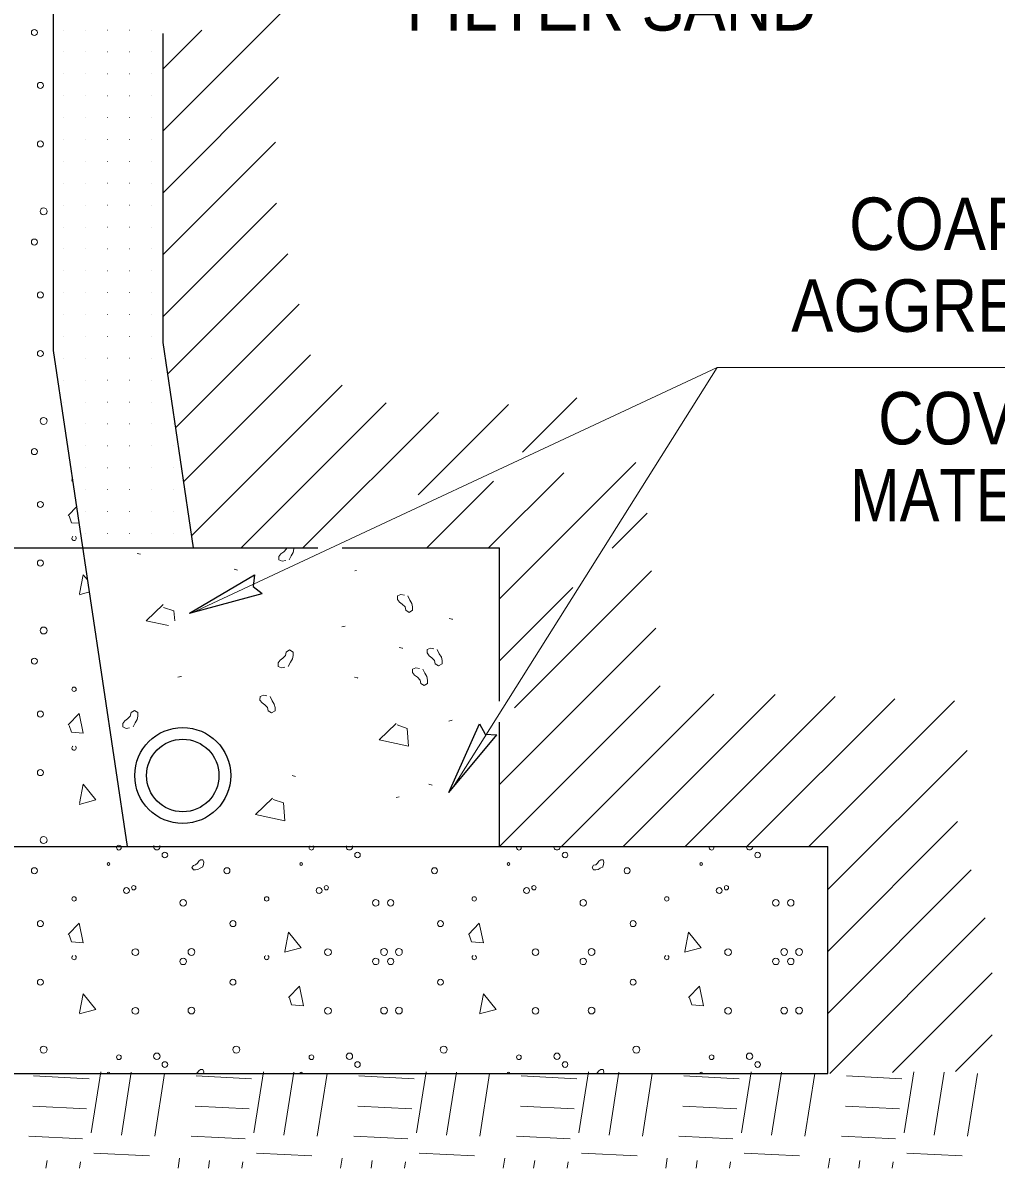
# Model space of a CAD drawing. Extents: x 303 to 714, y -130 to 165.
# Drawn here: x 367.2 to 389.44, y -92.13 to -65.96 of the extents above; entities that cross this region are included whole.
import ezdxf
from ezdxf.enums import TextEntityAlignment as Align

# ---------------------------------------------------------------- set-up
doc = ezdxf.new("R2010")
doc.units = 0
doc.header["$LTSCALE"] = 0.52
doc.layers.add('1', color=7, linetype='Continuous', lineweight=13)

msp = doc.modelspace()

# ---------------------------------------------------------------- linework, layer by layer
at = {"layer": '1'}
for p, q in [((370.4018, -68.4307), (373.1077, -65.7248)), ((368.1353, -66.1277), (368.1378, -66.1277)), ((368.6352, -66.1276), (368.6377, -66.1277)), ((369.1352, -66.1277), (369.1377, -66.1277)), ((369.1377, -66.1277), (369.1402, -66.1276)), ((369.6377, -66.1277), (369.6402, -66.1277)), ((370.1377, -66.1277), (370.1402, -66.1277)), ((370.4018, -67.0165), (371.2882, -66.1301)), ((368.1352, -66.6277), (368.1377, -66.6277)), ((368.6352, -66.6277), (368.6377, -66.6276)), ((369.1352, -66.6277), (369.1377, -66.6277)), ((369.1377, -66.6277), (369.1402, -66.6277)), ((369.6377, -66.6276), (369.6402, -66.6277)), ((370.1378, -66.6277), (370.1403, -66.6277)), ((368.1353, -67.1277), (368.1378, -67.1277)), ((368.6353, -67.1277), (368.6378, -67.1276)), ((369.1352, -67.1277), (369.1377, -67.1277)), ((369.1377, -67.1277), (369.1402, -67.1277)), ((369.6377, -67.1277), (369.6402, -67.1276)), ((370.1377, -67.1277), (370.1402, -67.1277)), ((370.4018, -69.8448), (373.0396, -67.2072)), ((368.1352, -67.6276), (368.1377, -67.6277)), ((368.6352, -67.6277), (368.6377, -67.6277)), ((369.1352, -67.6276), (369.1377, -67.6277)), ((369.1377, -67.6277), (369.1402, -67.6277)), ((369.6377, -67.6277), (369.6402, -67.6276)), ((370.1378, -67.6277), (370.1403, -67.6277)), ((368.1352, -68.1276), (368.1377, -68.1276)), ((368.6353, -68.1277), (368.6378, -68.1277)), ((369.1352, -68.1277), (369.1377, -68.1276)), ((369.1377, -68.1276), (369.1402, -68.1277)), ((369.6377, -68.1277), (369.6402, -68.1277)), ((370.1377, -68.1276), (370.1402, -68.1277)), ((368.1352, -68.6277), (368.1377, -68.6276)), ((368.6352, -68.6277), (368.6377, -68.6277)), ((369.1352, -68.6277), (369.1377, -68.6276)), ((369.1377, -68.6276), (369.1402, -68.6276)), ((369.6377, -68.6277), (369.6402, -68.6277)), ((370.1378, -68.6277), (370.1403, -68.6276)), ((370.4018, -71.2591), (372.9715, -68.6895)), ((368.1352, -69.1277), (368.1377, -69.1277)), ((368.6353, -69.1276), (368.6378, -69.1277)), ((369.1352, -69.1277), (369.1377, -69.1277)), ((369.1377, -69.1277), (369.1402, -69.1276)), ((369.6377, -69.1277), (369.6402, -69.1277)), ((370.1377, -69.1277), (370.1402, -69.1276)), ((368.1352, -69.6277), (368.1377, -69.6277)), ((368.6352, -69.6276), (368.6377, -69.6277)), ((369.1352, -69.6277), (369.1377, -69.6277)), ((369.1377, -69.6277), (369.1402, -69.6277)), ((369.6377, -69.6276), (369.6402, -69.6277)), ((370.1377, -69.6277), (370.1402, -69.6277)), ((370.4018, -72.6732), (372.9927, -70.0824)), ((368.1352, -70.1277), (368.1377, -70.1277)), ((368.6353, -70.1277), (368.6378, -70.1276)), ((369.1353, -70.1277), (369.1378, -70.1277)), ((369.1378, -70.1277), (369.1403, -70.1277)), ((369.6377, -70.1276), (369.6402, -70.1277)), ((370.1377, -70.1277), (370.1402, -70.1277)), ((368.1352, -70.6277), (368.1377, -70.6277)), ((368.6352, -70.6277), (368.6377, -70.6277)), ((369.1352, -70.6276), (369.1377, -70.6277)), ((369.1377, -70.6277), (369.1402, -70.6277)), ((369.6377, -70.6277), (369.6402, -70.6276)), ((370.1377, -70.6277), (370.1402, -70.6277)), ((368.1352, -71.1276), (368.1377, -71.1277)), ((368.6352, -71.1277), (368.6377, -71.1277)), ((369.1353, -71.1276), (369.1378, -71.1277)), ((369.1378, -71.1277), (369.1403, -71.1277)), ((369.6377, -71.1277), (369.6402, -71.1277)), ((370.1377, -71.1276), (370.1402, -71.1277)), ((370.5085, -73.9808), (373.2518, -71.2376)), ((368.1352, -71.6277), (368.1377, -71.6276)), ((368.6352, -71.6277), (368.6377, -71.6277)), ((369.1352, -71.6277), (369.1377, -71.6276)), ((369.1377, -71.6276), (369.1402, -71.6277)), ((369.6377, -71.6277), (369.6402, -71.6277)), ((370.1377, -71.6276), (370.1402, -71.6277)), ((368.1352, -72.1277), (368.1377, -72.1276)), ((368.6352, -72.1277), (368.6377, -72.1277)), ((369.1353, -72.1277), (369.1378, -72.1277)), ((369.1378, -72.1277), (369.1403, -72.1276)), ((369.6377, -72.1277), (369.6402, -72.1277)), ((370.1377, -72.1277), (370.1402, -72.1276)), ((370.6915, -75.212), (373.5108, -72.3927)), ((368.1352, -72.6277), (368.1377, -72.6277)), ((368.6352, -72.6276), (368.6377, -72.6277)), ((369.1352, -72.6277), (369.1377, -72.6277)), ((369.1377, -72.6277), (369.1402, -72.6276)), ((369.6377, -72.6277), (369.6402, -72.6277)), ((370.1377, -72.6277), (370.1402, -72.6277)), ((368.1352, -73.1277), (368.1377, -73.1277)), ((368.6352, -73.1276), (368.6377, -73.1276)), ((369.1353, -73.1277), (369.1378, -73.1277)), ((369.1378, -73.1277), (369.1403, -73.1277)), ((369.6378, -73.1276), (369.6403, -73.1277)), ((370.1377, -73.1277), (370.1402, -73.1277)), ((368.1353, -73.6277), (368.1377, -73.6277)), ((368.6352, -73.6277), (368.6377, -73.6276)), ((369.1352, -73.6277), (369.1377, -73.6277)), ((369.1377, -73.6277), (369.1402, -73.6277)), ((369.6377, -73.6276), (369.6402, -73.6276)), ((370.1377, -73.6277), (370.1402, -73.6277)), ((370.8745, -76.4432), (373.7701, -73.5477)), ((396.0996, -73.8394), (383.0679, -73.8394)), ((368.1352, -74.1276), (368.1377, -74.1277)), ((368.6352, -74.1277), (368.6377, -74.1277)), ((369.1352, -74.1276), (369.1377, -74.1277)), ((369.1377, -74.1277), (369.1402, -74.1277)), ((369.6378, -74.1277), (369.6403, -74.1276)), ((370.1377, -74.1277), (370.1402, -74.1277)), ((371.0574, -77.6746), (374.4928, -74.2392)), ((378.6168, -75.7721), (379.8603, -74.5285)), ((368.1353, -74.6276), (368.1378, -74.6277)), ((368.6352, -74.6277), (368.6377, -74.6277)), ((369.1352, -74.6276), (369.1377, -74.6276)), ((369.1377, -74.6276), (369.1402, -74.6277)), ((369.6377, -74.6277), (369.6402, -74.6277)), ((370.1377, -74.6276), (370.1402, -74.6277)), ((372.1855, -77.9607), (375.4974, -74.6487)), ((376.2287, -76.7459), (378.2944, -74.6802)), ((373.5997, -77.9607), (376.6968, -74.8636)), ((368.6352, -75.1277), (368.6377, -75.1277)), ((369.1352, -75.1277), (369.1377, -75.1276)), ((369.1377, -75.1276), (369.1402, -75.1277)), ((369.6378, -75.1277), (369.6403, -75.1277)), ((370.1377, -75.1276), (370.1402, -75.1276)), ((370.6377, -75.1277), (370.6402, -75.1277)), ((368.6352, -75.6276), (368.6377, -75.6277)), ((369.1352, -75.6277), (369.1377, -75.6277)), ((369.1377, -75.6277), (369.1402, -75.6276)), ((369.6377, -75.6277), (369.6402, -75.6277)), ((370.1377, -75.6277), (370.1402, -75.6276)), ((370.6377, -75.6277), (370.6402, -75.6277)), ((368.6352, -76.1276), (368.6377, -76.1277)), ((369.1352, -76.1277), (369.1377, -76.1277)), ((369.1377, -76.1277), (369.1402, -76.1277)), ((369.6378, -76.1277), (369.6403, -76.1277)), ((370.1378, -76.1277), (370.1403, -76.1277)), ((370.6377, -76.1276), (370.6402, -76.1277)), ((378.092, -79.1253), (381.2096, -76.0078)), ((377.8423, -77.9608), (379.5573, -76.2458)), ((368.6352, -76.6277), (368.6377, -76.6276)), ((369.1352, -76.6277), (369.1377, -76.6277)), ((369.1377, -76.6277), (369.1402, -76.6277)), ((369.6377, -76.6276), (369.6402, -76.6277)), ((370.1377, -76.6277), (370.1402, -76.6277)), ((370.6377, -76.6276), (370.6402, -76.6277)), ((376.4281, -77.9608), (377.953, -76.4359)), ((368.2347, -77.217), (368.4315, -77.0122)), ((368.6352, -77.1277), (368.6377, -77.1276)), ((369.1352, -77.1277), (369.1377, -77.1277)), ((369.1377, -77.1277), (369.1402, -77.1277)), ((369.6377, -77.1277), (369.6402, -77.1276)), ((370.1378, -77.1277), (370.1403, -77.1277)), ((370.6377, -77.1277), (370.6402, -77.1276)), ((380.6633, -77.9681), (381.4627, -77.1688)), ((368.6353, -77.6277), (368.6378, -77.6277)), ((369.1352, -77.6276), (369.1377, -77.6277)), ((369.1377, -77.6277), (369.1402, -77.6277)), ((369.6377, -77.6277), (369.6402, -77.6276)), ((370.1377, -77.6277), (370.1402, -77.6277)), ((370.6377, -77.6277), (370.6402, -77.6277)), ((378.4352, -81.6104), (381.5637, -78.482)), ((368.7219, -78.9667), (368.4843, -79.031)), ((378.092, -80.5395), (379.7637, -78.8677)), ((378.092, -83.3679), (381.6647, -79.7953)), ((378.092, -84.7822), (381.7656, -81.1086)), ((379.5043, -84.7842), (382.9883, -81.3001)), ((380.9184, -84.7842), (384.3922, -81.3102)), ((382.3327, -84.7841), (385.7586, -81.3582)), ((383.7468, -84.7841), (387.1248, -81.4062)), ((385.1611, -84.7841), (388.4911, -81.4542)), ((385.592, -85.7674), (388.7746, -82.5849)), ((385.592, -87.1816), (388.5589, -84.2147)), ((385.592, -88.5958), (388.8731, -85.3148)), ((385.6366, -89.9654), (389.1871, -86.4149)), ((387.0735, -89.9427), (389.3487, -87.6677)), ((388.5106, -89.9199), (389.3486, -89.0819)), ((368.7631, -91.3222), (368.9817, -89.9288)), ((369.4496, -91.378), (369.675, -89.9406)), ((370.2111, -91.4031), (370.4364, -89.9658)), ((372.4779, -91.3223), (372.6966, -89.9289)), ((373.1644, -91.3779), (373.3897, -89.9407)), ((373.9259, -91.4032), (374.1513, -89.9657)), ((376.1927, -91.3222), (376.4114, -89.9288)), ((376.8793, -91.378), (377.1046, -89.9406)), ((377.6408, -91.4031), (377.8661, -89.9657)), ((379.9076, -91.3222), (380.1262, -89.9288)), ((380.5941, -91.3779), (380.8194, -89.9407)), ((381.3557, -91.4031), (381.581, -89.9658)), ((383.6224, -91.3223), (383.8411, -89.9289)), ((384.3089, -91.378), (384.5342, -89.9406)), ((385.0705, -91.4032), (385.2958, -89.9657)), ((387.3373, -91.3222), (387.5559, -89.9288)), ((388.0238, -91.3779), (388.2491, -89.9406)), ((388.7853, -91.4031), (389.0107, -89.9658)), ((367.4441, -90.0245), (368.7114, -90.0906)), ((371.1589, -90.0244), (372.4262, -90.0907)), ((374.8738, -90.0245), (376.1412, -90.0906)), ((378.5887, -90.0244), (379.856, -90.0906)), ((382.3035, -90.0244), (383.5708, -90.0907)), ((386.0182, -90.0244), (387.2856, -90.0906)), ((367.4246, -90.7143), (368.6558, -90.7776)), ((371.1394, -90.7142), (372.3707, -90.7776)), ((374.8542, -90.7142), (376.0854, -90.7776)), ((378.5691, -90.7142), (379.8003, -90.7776)), ((382.2839, -90.7142), (383.5151, -90.7777)), ((385.9988, -90.7143), (387.2299, -90.7776)), ((367.3329, -91.3982), (368.5642, -91.4614)), ((371.0478, -91.3981), (372.279, -91.4614)), ((374.7626, -91.3981), (375.9937, -91.4614)), ((378.4774, -91.3981), (379.7086, -91.4614)), ((382.1923, -91.3981), (383.4234, -91.4615)), ((385.9072, -91.3982), (387.1382, -91.4614)), ((368.8226, -91.7859), (370.0899, -91.8522)), ((372.5375, -91.786), (373.8048, -91.8521)), ((376.2523, -91.7859), (377.5197, -91.8521)), ((379.9672, -91.7859), (381.2345, -91.8522)), ((383.682, -91.7859), (384.9493, -91.8521)), ((387.3967, -91.7859), (388.6641, -91.8522)), ((367.7253, -92.1301), (367.7523, -91.9582)), ((368.4908, -92.13), (368.5138, -91.9834)), ((370.7452, -92.13), (370.7808, -91.9027)), ((371.4402, -92.13), (371.4672, -91.9583)), ((372.2057, -92.13), (372.2286, -91.9834)), ((374.4599, -92.13), (374.4956, -91.9027)), ((375.155, -92.13), (375.1819, -91.9582)), ((375.9205, -92.13), (375.9434, -91.9834)), ((378.1747, -92.13), (378.2104, -91.9028)), ((378.8698, -92.13), (378.8967, -91.9582)), ((379.6353, -92.13), (379.6583, -91.9835)), ((381.8897, -92.13), (381.9253, -91.9027)), ((382.5847, -92.13), (382.6116, -91.9582)), ((383.3502, -92.13), (383.3732, -91.9834)), ((385.6045, -92.13), (385.6401, -91.9028)), ((386.2995, -92.13), (386.3264, -91.9582)), ((387.065, -92.13), (387.088, -91.9835))]:
    msp.add_line(p, q, dxfattribs=at)
at = {"layer": '1', "lineweight": 25}
for p, q in [((370.4018, -73.2631), (370.4018, -66.2073)), ((371.1, -77.9608), (370.4018, -73.2631)), ((369.5865, -84.7842), (367.9017, -73.4477)), ((363.4017, -77.9608), (373.9382, -77.9608)), ((374.494, -77.9608), (378.092, -77.9608)), ((378.092, -81.4607), (378.092, -77.9608)), ((371.009, -79.4471), (372.4893, -78.5732)), ((371.009, -79.4471), (372.6702, -79.0048)), ((376.9295, -83.5503), (377.6327, -81.9817)), ((378.092, -84.7842), (378.092, -81.9375)), ((376.9295, -83.5503), (378.0298, -82.2297)), ((363.4018, -84.7842), (378.092, -84.7842)), ((378.092, -84.7842), (385.5921, -84.7842))]:
    msp.add_line(p, q, dxfattribs=at)
for points in [[(367.9017, -73.4477), (367.9015, -32.5983), (367.4017, -32.0983)], [(372.4893, -78.5732), (372.4592, -78.8421), (372.6702, -79.0048)], [(377.6327, -81.9817), (377.7636, -82.2188), (378.0298, -82.2297)], [(355.9018, -89.9662), (385.592, -89.9662), (385.592, -84.7841)]]:
    msp.add_lwpolyline(points, dxfattribs=at)
at = {"layer": '1'}
for points in [[(377.0159, -83.4488), (383.0687, -73.8391), (371.0674, -79.4464)], [(368.4887, -77.3974), (368.3076, -77.3835), (368.2556, -77.2275)], [(373.2248, -77.967), (373.2214, -77.9839), (373.1592, -78.0463), (373.0967, -78.0932), (373.05, -78.1554), (373.0499, -78.2336), (373.128, -78.2647), (373.2058, -78.2492)], [(373.2837, -78.2334), (373.3307, -78.1399), (373.3775, -78.0619), (373.3931, -77.984), (373.3932, -77.9668)], [(369.8131, -78.0839), (369.8863, -78.1027), (369.8884, -78.1048)], [(372.0297, -78.4479), (372.1032, -78.4666), (372.1052, -78.4687)], [(374.7876, -78.4829), (374.8241, -78.4735), (374.8252, -78.4725)], [(368.4947, -79.0102), (368.5778, -78.5733), (368.6824, -78.7002)], [(370.4048, -79.2537), (370.0149, -79.6282), (370.5263, -79.735)], [(375.9945, -79.0583), (376.0413, -79.152), (376.0882, -79.2298), (376.1041, -79.3078), (376.1038, -79.386), (376.0258, -79.4327), (375.948, -79.386), (375.9323, -79.3078), (375.8698, -79.2458), (375.8075, -79.1987), (375.7607, -79.1363), (375.7608, -79.0585), (375.8389, -79.0272), (375.9166, -79.0427)], [(370.6678, -79.6242), (370.6503, -79.3983), (370.4162, -79.32)], [(374.4904, -79.7665), (374.5637, -79.7475), (374.5658, -79.7456)], [(376.939, -79.5728), (377.0124, -79.5915), (377.0144, -79.5938)], [(373.2641, -80.6662), (373.311, -80.5727), (373.3578, -80.4948), (373.3736, -80.4166), (373.3733, -80.3387), (373.2953, -80.2918), (373.2173, -80.3387), (373.2018, -80.4167), (373.1395, -80.4789), (373.0768, -80.5259), (373.0302, -80.5881), (373.0302, -80.6664), (373.1082, -80.6977), (373.1862, -80.6817)], [(375.8016, -80.2345), (375.875, -80.2532), (375.877, -80.2553)], [(376.6688, -80.2825), (376.7157, -80.3762), (376.7624, -80.454), (376.7783, -80.532), (376.7781, -80.6102), (376.7001, -80.6569), (376.6223, -80.6102), (376.6065, -80.5321), (376.5441, -80.4698), (376.4817, -80.4228), (376.435, -80.3605), (376.4352, -80.2827), (376.5132, -80.2513), (376.5908, -80.2668)], [(376.3378, -80.7287), (376.3847, -80.8225), (376.4316, -80.9003), (376.4474, -80.9783), (376.4472, -81.0564), (376.3692, -81.1031), (376.2913, -81.0565), (376.2756, -80.9783), (376.2132, -80.9161), (376.1508, -80.8691), (376.1041, -80.8067), (376.1042, -80.7289), (376.1823, -80.6977), (376.2599, -80.7131)], [(370.7394, -80.9138), (370.8127, -80.8952), (370.8147, -80.8931)], [(374.7759, -80.9123), (374.8493, -80.931), (374.8512, -80.9333)], [(372.8514, -81.3574), (372.8982, -81.4511), (372.945, -81.5289), (372.9609, -81.607), (372.9607, -81.6852), (372.8827, -81.7317), (372.8049, -81.6851), (372.7891, -81.6069), (372.7267, -81.5447), (372.6644, -81.4978), (372.6175, -81.4355), (372.6178, -81.3577), (372.6957, -81.3263), (372.7733, -81.3417)], [(368.2347, -82.005), (368.4843, -81.7452), (368.5778, -82.1923), (368.3076, -82.1715), (368.2555, -82.0154)], [(369.7168, -82.0512), (369.7635, -81.9574), (369.8103, -81.8796), (369.8259, -81.8017), (369.826, -81.7237), (369.7482, -81.6769), (369.6698, -81.7236), (369.6541, -81.8016), (369.592, -81.8638), (369.5295, -81.9107), (369.4828, -81.9731), (369.4829, -82.0511), (369.5608, -82.0823), (369.6388, -82.067)], [(376.9345, -81.9165), (377.0079, -81.8977), (377.0101, -81.8956)], [(375.7332, -81.9735), (375.3434, -82.348), (376.0141, -82.4883), (375.9827, -82.0827), (375.7489, -82.0047)], [(373.3532, -83.1623), (373.4266, -83.1809), (373.4286, -83.183)], [(368.4948, -83.7982), (368.5779, -83.3612), (368.869, -83.715), (368.4844, -83.819)], [(376.4759, -83.3608), (376.5492, -83.3794), (376.5512, -83.3816)], [(372.902, -83.6776), (372.5125, -84.0521), (373.183, -84.1923), (373.1519, -83.7867), (372.9179, -83.7087)], [(375.8017, -83.6442), (375.7285, -83.663), (375.7264, -83.665)], [(371.3128, -85.2437), (371.2505, -85.2748), (371.1986, -85.3059), (371.1466, -85.3165), (371.0946, -85.3165), (371.0633, -85.2645), (371.0946, -85.2125), (371.1465, -85.202), (371.188, -85.1605), (371.2194, -85.1188), (371.2608, -85.0877), (371.3128, -85.0877), (371.3338, -85.1397), (371.3233, -85.1917)], [(371.3242, -85.1937), (371.3117, -85.2425), (371.3102, -85.2438)], [(380.4568, -85.2437), (380.3946, -85.2748), (380.3425, -85.306), (380.2905, -85.3165), (380.2385, -85.3164), (380.2073, -85.2645), (380.2385, -85.2124), (380.2906, -85.202), (380.332, -85.1605), (380.3634, -85.1188), (380.4048, -85.0877), (380.4568, -85.0877), (380.4777, -85.1397), (380.4674, -85.1917)], [(380.4682, -85.1937), (380.4557, -85.2425), (380.4542, -85.2438)], [(368.2347, -86.793), (368.4843, -86.5331), (368.5778, -86.9803), (368.3075, -86.9594), (368.2555, -86.8035)], [(377.3787, -86.793), (377.6283, -86.5332), (377.7218, -86.9803), (377.4515, -86.9595), (377.3996, -86.8035)], [(373.1848, -87.178), (373.268, -86.7412), (373.5592, -87.0947), (373.1745, -87.1988)], [(382.3288, -87.1779), (382.412, -86.7412), (382.7032, -87.0948), (382.3185, -87.1988)], [(368.4947, -88.5862), (368.5778, -88.1493), (368.8691, -88.503), (368.4843, -88.607)], [(373.268, -88.2323), (373.5177, -87.9725), (373.6112, -88.4196), (373.3408, -88.3987), (373.2889, -88.2428)], [(377.6387, -88.5861), (377.7218, -88.1493), (378.013, -88.503), (377.6283, -88.607)], [(382.4121, -88.2323), (382.6617, -87.9724), (382.7552, -88.4197), (382.4848, -88.3988), (382.4329, -88.2428)], [(371.1703, -89.9662), (371.188, -89.9485), (371.2193, -89.9068), (371.2608, -89.8756), (371.3128, -89.8757), (371.3337, -89.9276), (371.3261, -89.9663)], [(380.3143, -89.9662), (380.332, -89.9485), (380.3633, -89.9068), (380.4049, -89.8757), (380.4569, -89.8756), (380.4777, -89.9277), (380.47, -89.9662)]]:
    msp.add_lwpolyline(points, dxfattribs=at)
for centre, radius in [((367.4615, -66.1833), 0.0688), ((367.5985, -67.391), 0.0686), ((367.5985, -68.7303), 0.0686), ((367.6725, -70.2706), 0.0797), ((367.4615, -70.9713), 0.0688), ((367.5985, -72.179), 0.0686), ((367.5985, -73.5183), 0.0686), ((367.6725, -75.0586), 0.0797), ((367.4615, -75.7593), 0.0688), ((367.5985, -76.967), 0.0686), ((367.5985, -78.3063), 0.0686), ((367.6725, -79.8466), 0.0797), ((367.4615, -80.5473), 0.0688), ((368.3685, -81.1906), 0.05), ((367.5985, -81.755), 0.0686), ((367.5985, -83.0943), 0.0686), ((367.6725, -84.6346), 0.0797), ((369.3919, -84.8086), 0.0537), ((370.4445, -84.9766), 0.0642), ((374.8462, -84.9766), 0.0642), ((379.5885, -84.9766), 0.0642), ((383.9902, -84.9767), 0.0642), ((367.4615, -85.3353), 0.0688), ((369.1545, -85.1823), 0.0317), ((371.8632, -85.3353), 0.0688), ((373.5562, -85.1823), 0.0317), ((376.6055, -85.3353), 0.0688), ((378.2985, -85.1823), 0.0317), ((381.0072, -85.3353), 0.0688), ((382.7002, -85.1823), 0.0317), ((369.5659, -85.789), 0.0676), ((369.7322, -85.7256), 0.0488), ((373.9675, -85.789), 0.0676), ((374.1339, -85.7256), 0.0488), ((378.7099, -85.789), 0.0676), ((378.8762, -85.7256), 0.0488), ((383.1115, -85.789), 0.0676), ((383.2779, -85.7257), 0.0488), ((368.3685, -85.9786), 0.05), ((370.8609, -86.0683), 0.0735), ((372.7702, -85.9786), 0.05), ((375.2625, -86.0683), 0.0735), ((375.6032, -86.0683), 0.0735), ((377.5125, -85.9786), 0.05), ((380.0049, -86.0683), 0.0735), ((381.9142, -85.9787), 0.05), ((384.4065, -86.0683), 0.0735), ((384.7472, -86.0683), 0.0735), ((367.5985, -86.543), 0.0686), ((372.0002, -86.543), 0.0686), ((376.7425, -86.543), 0.0686), ((381.1442, -86.543), 0.0686), ((369.7692, -87.197), 0.0778), ((371.0509, -87.192), 0.077), ((374.1709, -87.197), 0.0778), ((375.4525, -87.192), 0.077), ((375.7932, -87.192), 0.077), ((378.9132, -87.197), 0.0778), ((380.1949, -87.192), 0.077), ((383.3149, -87.197), 0.0778), ((384.5965, -87.192), 0.077), ((384.9372, -87.192), 0.077), ((370.8609, -87.4076), 0.0735), ((375.2625, -87.4076), 0.0735), ((375.6032, -87.4076), 0.0735), ((380.0049, -87.4077), 0.0735), ((384.4065, -87.4077), 0.0735), ((384.7472, -87.4077), 0.0735), ((367.5985, -87.8823), 0.0686), ((372.0002, -87.8823), 0.0686), ((376.7425, -87.8823), 0.0686), ((381.1442, -87.8823), 0.0686), ((369.7692, -88.5363), 0.0778), ((371.0509, -88.5313), 0.077), ((374.1709, -88.5363), 0.0778), ((375.4525, -88.5313), 0.077), ((375.7932, -88.5313), 0.077), ((378.9132, -88.5363), 0.0778), ((380.1949, -88.5313), 0.077), ((383.3149, -88.5363), 0.0778), ((384.5965, -88.5313), 0.077), ((384.9372, -88.5313), 0.077), ((367.6725, -89.4226), 0.0797), ((372.0742, -89.4226), 0.0797), ((376.8165, -89.4226), 0.0797), ((381.2182, -89.4227), 0.0797), ((369.3919, -89.5966), 0.0537), ((370.2599, -89.5753), 0.0732), ((370.4445, -89.7646), 0.0642), ((373.7935, -89.5966), 0.0537), ((374.6615, -89.5753), 0.0732), ((374.8462, -89.7646), 0.0642), ((378.5359, -89.5966), 0.0537), ((379.4039, -89.5753), 0.0732), ((379.5885, -89.7646), 0.0642), ((382.9375, -89.5967), 0.0537), ((383.8055, -89.5753), 0.0732), ((383.9902, -89.7647), 0.0642)]:
    msp.add_circle(centre, radius, dxfattribs=at)
at = {"layer": '1', "lineweight": 25}
for radius in [1.0962, 0.8281]:
    msp.add_circle((370.852, -83.1599), radius, dxfattribs=at)
at = {"layer": '1'}
for centre, radius, start, end in [((368.3685, -76.4026), 0.05, 131.58455, 245.32108), ((368.3685, -77.742), 0.05, 120.6146, 59.38537), ((368.3685, -82.53), 0.05, 120.6146, 59.38537), ((370.2599, -84.7873), 0.0732, 159.83843, 19.99808), ((373.7935, -84.8086), 0.0537, 129.46695, 50.36956), ((374.6615, -84.7873), 0.0732, 164.99146, 14.84505), ((378.5359, -84.8086), 0.0537, 139.73855, 40.09796), ((379.4039, -84.7873), 0.0732, 170.40915, 9.42736), ((382.9375, -84.8087), 0.0537, 148.02528, 31.81123), ((383.8055, -84.7873), 0.0732, 175.36072, 4.47579), ((368.3685, -87.318), 0.05, 120.6146, 59.38537), ((372.7702, -87.318), 0.05, 120.6146, 59.38537), ((377.5125, -87.318), 0.05, 120.6146, 59.38537), ((381.9142, -87.318), 0.05, 120.6146, 59.38537), ((369.1545, -89.9703), 0.0317, 7.41446, 172.5859), ((373.5562, -89.9703), 0.0317, 7.44108, 172.55929), ((378.2985, -89.9703), 0.0317, 7.46975, 172.53061), ((382.7002, -89.9703), 0.0317, 7.49637, 172.50399)]:
    msp.add_arc(centre, radius, start, end, dxfattribs=at)

# ---------------------------------------------------------------- texts
at = {"layer": '1', "width": 0.9}
msp.add_text('FILTER SAND', height=1.199, dxfattribs=at).set_placement((375.964, -66.1401))
at = {"layer": '1'}
for s, width, p in [('COARSE ', 0.9, (389.3278, -71.1536)), ('AGGREGATE', 0.9, (389.3277, -73.0222)), ('COVER ', 0.9, (389.5086, -75.5948)), ('MATERIAL', 0.85, (389.5085, -77.3533))]:
    msp.add_text(s, height=1.199, dxfattribs=dict(at, width=width)).set_placement(p, align=Align.CENTER)

doc.saveas('drawing.dxf')
